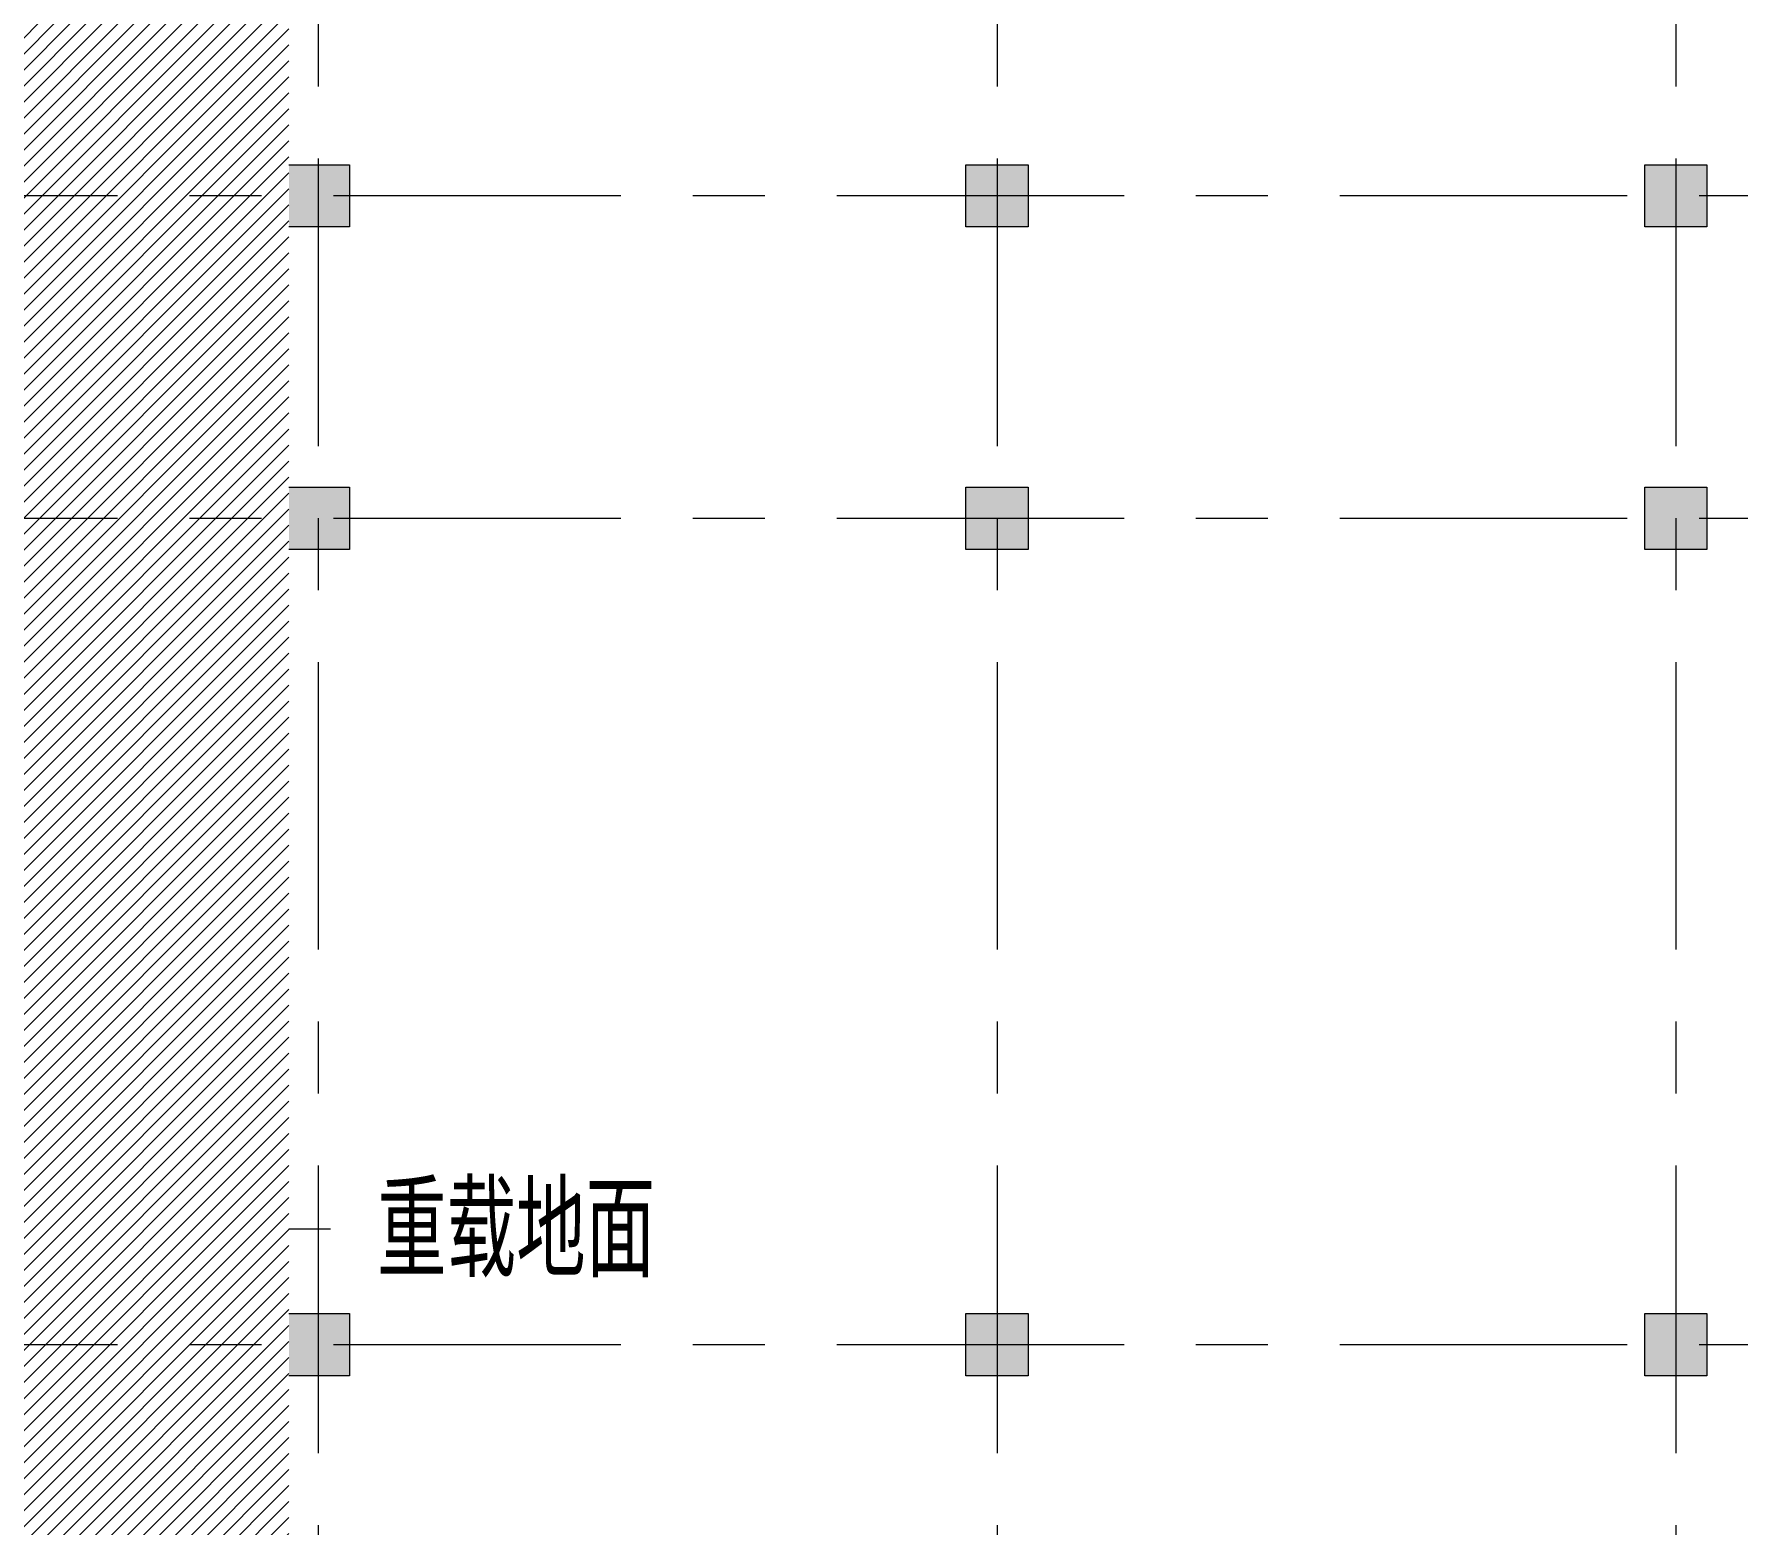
# Model space of a CAD drawing. Header units: metres. Extents: x 497148 to 498044, y 2998751 to 2999627.
# Drawn here: x 497577.42 to 497592.48, y 2999092.99 to 2999106.16 of the extents above; entities that cross this region are included whole.
import ezdxf

# ---------------------------------------------------------------- set-up
doc = ezdxf.new("R2010")
doc.units = ezdxf.units.M
doc.linetypes.add('CENTER', pattern=[2, 1.25, -0.25, 0.25, -0.25])
doc.linetypes.add('ZQWS-轴网线', pattern=[4448, 2540, -636, 636, -636])
doc.layers.add('A-DETL-IDEN', color=7, linetype='Continuous', lineweight=5)
doc.layers.add('结-COLU', color=7, linetype='Continuous', lineweight=5)
doc.layers.add('DOTE', color=1, linetype='CENTER')
doc.layers.add('HATCH', color=254, linetype='Continuous')
doc.styles.add('Hztxt-TSSDENG', font='TSSDENG', dxfattribs={"bigfont": 'Hztxt'})

# ---------------------------------------------------------------- blocks, each defined once
blk = doc.blocks.new('一层_dwg_一层-5204054-0_000平面图_118')
at = {"layer": '结-COLU', "color": 0, "flags": 128}
for points in [[(37956.4961097576, 56954.47775273896), (38491.49610975754, 56954.47775273896), (38491.49610975754, 56404.47775273896), (37956.4961097576, 56404.47775273896)], [(37956.4961097576, 54104.47775273895), (38491.49610975754, 54104.47775273895), (38491.49610975754, 53554.47775273895), (37956.4961097576, 53554.47775273895)], [(37956.4961097576, 46804.47775273895), (38491.49610975754, 46804.47775273895), (38491.49610975754, 46254.47775273895), (37956.4961097576, 46254.47775273895)]]:
    blk.add_lwpolyline(points, dxfattribs=at)
for points in [[(43941.49610975757, 56954.4777527389), (44491.49610975757, 56954.4777527389), (44491.49610975757, 56404.47775273891), (43941.49610975757, 56404.47775273891)], [(49941.49610975757, 56954.4777527389), (50491.49610975757, 56954.4777527389), (50491.49610975757, 56404.47775273891), (49941.49610975757, 56404.47775273891)], [(43941.49610975757, 54104.4777527389), (44491.49610975757, 54104.4777527389), (44491.49610975757, 53554.4777527389), (43941.49610975757, 53554.4777527389)], [(49941.49610975751, 54104.4777527389), (50491.49610975752, 54104.4777527389), (50491.49610975752, 53554.4777527389), (49941.49610975751, 53554.4777527389)], [(43941.49610975757, 46804.4777527389), (44491.49610975757, 46804.4777527389), (44491.49610975757, 46254.4777527389), (43941.49610975757, 46254.4777527389)], [(49941.49610975751, 46804.4777527389), (50491.49610975752, 46804.4777527389), (50491.49610975752, 46254.4777527389), (49941.49610975751, 46254.4777527389)]]:
    blk.add_lwpolyline(points, close=True, dxfattribs=at)
blk = doc.blocks.new('一层_dwg-4685749-0_000平面图_118')
at = {"lineweight": 5}
h = blk.add_hatch(color=0, dxfattribs=at)
h.paths.add_polyline_path([(178893.7664674755, 10714.37364341245), (179393.7664674756, 10714.37364341245), (179393.7664674756, 11214.37364341245), (178893.7664674755, 11214.37364341245)], flags=0)
h.paths.add_polyline_path([(151568.7664674752, 10714.37364341291), (152068.7664674752, 10714.37364341291), (152068.7664674752, 11414.37364341292), (151568.7664674752, 11414.37364341292)], flags=0)
h.paths.add_polyline_path([(229893.7664674754, 10714.37364341291), (230393.7664674754, 10714.37364341291), (230393.7664674754, 11414.37364341292), (229893.7664674754, 11414.37364341292)], flags=0)
h.paths.add_polyline_path([(188068.7664674753, 10714.37364341291), (188068.7664674753, 11414.37364341292), (187568.7664674753, 11414.37364341292), (187568.7664674753, 10714.37364341291)], flags=0)
h.paths.add_polyline_path([(229743.7664674754, 10714.37364341291), (229743.7664674754, 11414.37364341292), (229243.7664674754, 11414.37364341292), (229243.7664674754, 10714.37364341291)], flags=0)
h.paths.add_polyline_path([(211568.7664674754, 10714.37364341291), (212068.7664674754, 10714.37364341291), (212068.7664674754, 11414.37364341292), (211568.7664674754, 11414.37364341292)], flags=0)
h.paths.add_polyline_path([(42068.76646747504, 10714.37364341291), (42568.76646747505, 10714.37364341291), (42568.76646747505, 11414.37364341292), (42068.76646747504, 11414.37364341292)], flags=0)
h.paths.add_polyline_path([(217568.7664674754, 10714.37364341291), (218068.7664674754, 10714.37364341291), (218068.7664674754, 11414.37364341292), (217568.7664674754, 11414.37364341292)], flags=0)
h.paths.add_polyline_path([(55568.76646747506, 10714.37364341291), (56068.76646747508, 10714.37364341291), (56068.76646747508, 11414.37364341292), (55568.76646747506, 11414.37364341292)], flags=0)
h.paths.add_polyline_path([(115568.7664674751, 10714.37364341291), (116068.7664674751, 10714.37364341291), (116068.7664674751, 11414.37364341292), (115568.7664674751, 11414.37364341292)], flags=0)
h.paths.add_polyline_path([(50068.76646747505, 10714.37364341291), (50068.76646747505, 11414.37364341292), (49568.76646747506, 11414.37364341292), (49568.76646747506, 10714.37364341291)], flags=0)
h.paths.add_polyline_path([(181568.7664674753, 10714.37364341291), (182068.7664674753, 10714.37364341291), (182068.7664674753, 11414.37364341292), (181568.7664674753, 11414.37364341292)], flags=0)
h.paths.add_polyline_path([(109743.7664674751, 10714.37364341291), (109743.7664674751, 11414.37364341292), (109243.7664674751, 11414.37364341292), (109243.7664674751, 10714.37364341291)], flags=0)
h.paths.add_polyline_path([(91568.7664674751, 10714.37364341291), (92068.7664674751, 10714.37364341291), (92068.7664674751, 11414.37364341292), (91568.7664674751, 11414.37364341292)], flags=0)
h.paths.add_polyline_path([(236068.7664674754, 10714.37364341291), (236068.7664674754, 11414.37364341292), (235568.7664674754, 11414.37364341292), (235568.7664674754, 10714.37364341291)], flags=0)
h.paths.add_polyline_path([(74068.76646747508, 10714.37364341291), (74068.76646747508, 11414.37364341292), (73568.76646747508, 11414.37364341292), (73568.76646747508, 10714.37364341291)], flags=0)
h.paths.add_polyline_path([(88568.7664674751, 10714.37364341291), (89068.76646747511, 10714.37364341291), (89068.76646747511, 11214.37364341292), (88568.7664674751, 11214.37364341292)], flags=0)
h.paths.add_polyline_path([(61568.76646747507, 10714.37364341291), (62068.76646747508, 10714.37364341291), (62068.76646747508, 11414.37364341292), (61568.76646747507, 11414.37364341292)], flags=0)
h.paths.add_polyline_path([(133568.7664674752, 10714.37364341291), (134068.7664674752, 10714.37364341291), (134068.7664674752, 11414.37364341292), (133568.7664674752, 11414.37364341292)], flags=0)
h.paths.add_polyline_path([(67568.76646747506, 10714.37364341291), (68068.76646747506, 10714.37364341291), (68068.76646747506, 11414.37364341292), (67568.76646747506, 11414.37364341292)], flags=0)
h.paths.add_polyline_path([(169568.7664674752, 10714.37364341291), (170068.7664674752, 10714.37364341291), (170068.7664674752, 11414.37364341292), (169568.7664674752, 11414.37364341292)], flags=0)
h.paths.add_polyline_path([(193568.7664674754, 10714.37364341291), (194068.7664674754, 10714.37364341291), (194068.7664674754, 11414.37364341292), (193568.7664674754, 11414.37364341292)], flags=0)
h.paths.add_polyline_path([(200068.7664674753, 10714.37364341291), (200068.7664674753, 11414.37364341292), (199568.7664674754, 11414.37364341292), (199568.7664674754, 10714.37364341291)], flags=0)
h.paths.add_polyline_path([(164068.7664674752, 10714.37364341291), (164068.7664674752, 11414.37364341292), (163568.7664674752, 11414.37364341292), (163568.7664674752, 10714.37364341291)], flags=0)
h.paths.add_polyline_path([(176393.7664674753, 10714.37364341291), (176393.7664674753, 11414.37364341292), (175893.7664674753, 11414.37364341292), (175893.7664674753, 10714.37364341291)], flags=0)
h.paths.add_polyline_path([(205868.7664674753, 10714.37364341291), (206368.7664674752, 10714.37364341291), (206368.7664674752, 11414.37364341292), (205868.7664674753, 11414.37364341292)], flags=0)
h.paths.add_polyline_path([(223568.7664674754, 10714.37364341291), (224068.7664674754, 10714.37364341291), (224068.7664674754, 11414.37364341292), (223568.7664674754, 11414.37364341292)], flags=0)
h.paths.add_polyline_path([(249568.7664674754, 10714.37364341291), (249568.7664674754, 11414.37364341292), (249068.7664674754, 11414.37364341292), (249068.7664674754, 10714.37364341291)], flags=0)
h.paths.add_polyline_path([(175743.7664674752, 10714.37364341291), (175743.7664674752, 11414.37364341292), (175243.7664674752, 11414.37364341292), (175243.7664674752, 10714.37364341291)], flags=0)
h.paths.add_polyline_path([(255568.7664674755, 10714.37364341291), (255568.7664674755, 11414.37364341292), (255068.7664674754, 11414.37364341292), (255068.7664674754, 10714.37364341291)], flags=0)
h.paths.add_polyline_path([(128068.7664674751, 10714.37364341291), (128068.7664674751, 11414.37364341292), (127568.7664674752, 11414.37364341292), (127568.7664674752, 10714.37364341291)], flags=0)
h.paths.add_polyline_path([(79568.76646747508, 10714.37364341291), (80068.76646747507, 10714.37364341291), (80068.76646747507, 11414.37364341292), (79568.76646747508, 11414.37364341292)], flags=0)
h.paths.add_polyline_path([(243568.7664674754, 10714.37364341291), (243568.7664674754, 11414.37364341292), (243068.7664674754, 11414.37364341292), (243068.7664674754, 10714.37364341291)], flags=0)
h.paths.add_polyline_path([(85568.76646747511, 10714.37364341291), (86068.7664674751, 10714.37364341291), (86068.7664674751, 11414.37364341292), (85568.76646747511, 11414.37364341292)], flags=0)
h.paths.add_polyline_path([(98068.76646747511, 10714.37364341293), (98068.76646747511, 11414.37364341294), (97568.76646747511, 11414.37364341294), (97568.76646747511, 10714.37364341293), (97686.14037143515, 10714.37364341293)], flags=0)
h.paths.add_polyline_path([(103568.7664674751, 10714.37364341293), (104068.7664674751, 10714.37364341293), (104068.7664674751, 11414.37364341294), (103568.7664674751, 11414.37364341294)], flags=0)
h.paths.add_polyline_path([(121568.766467475, 10714.37364341294), (122068.766467475, 10714.37364341294), (122068.766467475, 11414.37364341294), (121568.766467475, 11414.37364341294)], flags=0)
h.paths.add_polyline_path([(110393.7664674751, 10714.37364341294), (110393.7664674751, 11414.37364341294), (109893.7664674751, 11414.37364341294), (109893.7664674751, 10714.37364341294)], flags=0)
h.paths.add_polyline_path([(146068.7664674752, 10714.37364341295), (146068.7664674752, 11414.37364341295), (145568.7664674752, 11414.37364341295), (145568.7664674752, 10714.37364341295)], flags=0)
h.paths.add_polyline_path([(158068.7664674752, 10714.37364341295), (158068.7664674752, 11414.37364341295), (157568.7664674752, 11414.37364341295), (157568.7664674752, 10714.37364341295)], flags=0)
h.paths.add_polyline_path([(140068.7664674752, 10714.37364341295), (140068.7664674752, 11414.37364341295), (139568.7664674752, 11414.37364341295), (139568.7664674752, 10714.37364341295)], flags=0)
h.paths.add_polyline_path([(243568.7664674752, 13164.37364341227), (243568.7664674752, 13664.37364341227), (243068.7664674752, 13664.37364341227), (243068.7664674752, 13164.37364341227)], flags=0)
h.paths.add_polyline_path([(249068.7664674752, 13164.37364341227), (249568.7664674752, 13164.37364341227), (249568.7664674752, 13664.37364341227), (249068.7664674752, 13664.37364341227)], flags=0)
h.paths.add_polyline_path([(140068.766467475, 15214.37364341295), (140068.766467475, 15714.37364341295), (139568.7664674751, 15714.37364341295), (139568.7664674751, 15214.37364341295)], flags=0)
h.paths.add_polyline_path([(157568.7664674753, 15214.37364341295), (158068.7664674753, 15214.37364341295), (158068.7664674753, 15714.37364341295), (157568.7664674753, 15714.37364341295)], flags=0)
h.paths.add_polyline_path([(151568.7664674751, 15214.37364341295), (152068.7664674751, 15214.37364341295), (152068.7664674751, 15714.37364341295), (151568.7664674751, 15714.37364341295)], flags=0)
h.paths.add_polyline_path([(128068.766467475, 15214.37364341295), (128068.766467475, 15714.37364341295), (127568.766467475, 15714.37364341295), (127568.766467475, 15214.37364341295)], flags=0)
h.paths.add_polyline_path([(146068.7664674751, 15214.37364341295), (146068.7664674751, 15714.37364341295), (145568.766467475, 15714.37364341295), (145568.766467475, 15214.37364341295)], flags=0)
h.paths.add_polyline_path([(133568.766467475, 15214.37364341295), (134068.766467475, 15214.37364341295), (134068.766467475, 15714.37364341295), (133568.766467475, 15714.37364341295)], flags=0)
h.paths.add_polyline_path([(88568.7664674751, 18064.37364341292), (89068.76646747511, 18064.37364341292), (89068.76646747511, 18564.37364341292), (88568.7664674751, 18564.37364341292)], flags=0)
h.paths.add_polyline_path([(79718.76646747516, 18064.37364341292), (80068.76646747507, 18064.37364341292), (80068.76646747507, 18564.37364341292), (79568.76646747508, 18564.37364341292), (79568.76646747508, 18064.37364341292)], flags=0)
h.paths.add_polyline_path([(85568.76646747511, 18064.37364341292), (86068.7664674751, 18064.37364341292), (86068.7664674751, 18564.37364341292), (85568.76646747511, 18564.37364341292)], flags=0)
h.paths.add_polyline_path([(74068.76646747508, 18064.37364341293), (74068.76646747508, 18564.37364341293), (73568.76646747508, 18564.37364341293), (73568.76646747508, 18064.37364341293)], flags=0)
h.paths.add_polyline_path([(178893.7664674756, 18064.37364341294), (179393.7664674756, 18064.37364341294), (179393.7664674756, 18564.37364341294), (178893.7664674756, 18564.37364341294)], flags=0)
h.paths.add_polyline_path([(164068.7664674751, 18064.37364341295), (164068.7664674751, 18564.37364341295), (163568.7664674751, 18564.37364341295), (163568.7664674751, 18064.37364341295)], flags=0)
h.paths.add_polyline_path([(175243.7664674751, 18064.37364341295), (175743.7664674751, 18064.37364341295), (175743.7664674751, 18564.37364341295), (175243.7664674751, 18564.37364341295)], flags=0)
h.paths.add_polyline_path([(175893.7664674753, 18064.37364341295), (176393.7664674753, 18064.37364341295), (176393.7664674753, 18564.37364341295), (175893.7664674753, 18564.37364341295)], flags=0)
h.paths.add_polyline_path([(169568.7664674751, 18064.37364341299), (170068.7664674751, 18064.37364341299), (170068.7664674751, 18564.37364341299), (169568.7664674751, 18564.37364341299)], flags=0)
h.paths.add_polyline_path([(169568.7664674752, 20714.37364341298), (170068.7664674752, 20714.37364341298), (170068.7664674752, 21714.37364341298), (169568.7664674752, 21714.37364341298), (169568.7664674752, 21013.89584500883)], flags=0)
h.paths.add_polyline_path([(55568.76646747506, 20714.37364341298), (56068.76646747508, 20714.37364341298), (56068.76646747508, 21714.37364341298), (55568.76646747506, 21714.37364341298), (55568.76646747506, 21013.89584500883)], flags=0)
h.paths.add_polyline_path([(175743.7664674753, 20714.37364341298), (175743.7664674753, 21714.37364341298), (175243.7664674753, 21714.37364341298), (175243.7664674753, 20714.37364341298)], flags=0)
h.paths.add_polyline_path([(49568.76646747506, 20714.37364341298), (50068.76646747505, 20714.37364341298), (50068.76646747505, 21714.37364341298), (49568.76646747506, 21714.37364341298), (49568.76646747506, 21013.89584500883)], flags=0)
h.paths.add_polyline_path([(164068.7664674752, 20714.37364341298), (164068.7664674752, 21714.37364341298), (163568.7664674752, 21714.37364341298), (163568.7664674752, 20714.37364341298)], flags=0)
h.paths.add_polyline_path([(133568.7664674752, 20714.37364341298), (134068.7664674752, 20714.37364341298), (134068.7664674752, 21714.37364341298), (133568.7664674752, 21714.37364341298), (133568.7664674752, 21013.89584500883)], flags=0)
h.paths.add_polyline_path([(158068.7664674752, 20714.37364341298), (158068.7664674752, 21714.37364341298), (157568.7664674752, 21714.37364341298), (157568.7664674752, 20714.37364341298)], flags=0)
h.paths.add_polyline_path([(92068.7664674751, 20714.37364341298), (92068.7664674751, 21714.37364341298), (91568.7664674751, 21714.37364341298), (91568.7664674751, 20714.37364341298)], flags=0)
h.paths.add_polyline_path([(61568.76646747507, 20714.37364341298), (62068.76646747508, 20714.37364341298), (62068.76646747508, 21714.37364341298), (61568.76646747507, 21714.37364341298), (61568.76646747507, 21013.89584500883)], flags=0)
h.paths.add_polyline_path([(73568.76646747508, 20714.37364341298), (74068.76646747508, 20714.37364341298), (74068.76646747508, 21714.37364341298), (73568.76646747508, 21714.37364341298), (73568.76646747508, 21013.89584500883)], flags=0)
h.paths.add_polyline_path([(67568.76646747507, 20714.37364341298), (68068.76646747507, 20714.37364341298), (68068.76646747507, 21714.37364341298), (67568.76646747507, 21714.37364341298), (67568.76646747507, 21013.89584500883)], flags=0)
h.paths.add_polyline_path([(85568.76646747511, 20714.37364341298), (86068.7664674751, 20714.37364341298), (86068.7664674751, 21714.37364341298), (85568.76646747511, 21714.37364341298), (85568.76646747511, 21013.89584500883)], flags=0)
h.paths.add_polyline_path([(109743.7664674751, 20714.37364341298), (109743.7664674751, 21714.37364341298), (109243.7664674751, 21714.37364341298), (109243.7664674751, 20714.37364341298)], flags=0)
h.paths.add_polyline_path([(42068.76646747504, 20714.37364341298), (42568.76646747505, 20714.37364341298), (42568.76646747505, 21714.37364341298), (42068.76646747504, 21714.37364341298), (42068.76646747504, 21013.89584500883)], flags=0)
h.paths.add_polyline_path([(151568.7664674752, 20714.37364341298), (152068.7664674752, 20714.37364341298), (152068.7664674752, 21714.37364341298), (151568.7664674752, 21714.37364341298), (151568.7664674752, 21013.89584500883)], flags=0)
h.paths.add_polyline_path([(206368.7664674752, 20714.373643413), (206368.7664674752, 21714.37364341299), (205868.7664674753, 21714.37364341299), (205868.7664674753, 20714.373643413)], flags=0)
h.paths.add_polyline_path([(249068.7664674754, 20714.373643413), (249568.7664674754, 20714.373643413), (249568.7664674754, 21714.37364341299), (249068.7664674754, 21714.37364341299), (249068.7664674754, 21013.89584500883)], flags=0)
h.paths.add_polyline_path([(255568.7664674755, 20714.373643413), (255568.7664674755, 21714.37364341299), (255068.7664674754, 21714.37364341299), (255068.7664674754, 20714.373643413)], flags=0)
h.paths.add_polyline_path([(212068.7664674754, 20714.373643413), (212068.7664674754, 21714.37364341299), (211568.7664674754, 21714.37364341299), (211568.7664674754, 20714.373643413)], flags=0)
h.paths.add_polyline_path([(217568.7664674754, 20714.373643413), (218068.7664674754, 20714.373643413), (218068.7664674754, 21714.37364341299), (217568.7664674754, 21714.37364341299), (217568.7664674754, 21013.89584500883)], flags=0)
h.paths.add_polyline_path([(224068.7664674754, 20714.373643413), (224068.7664674754, 21714.37364341299), (223568.7664674754, 21714.37364341299), (223568.7664674754, 20714.373643413)], flags=0)
h.paths.add_polyline_path([(199568.7664674754, 20714.373643413), (200068.7664674753, 20714.373643413), (200068.7664674753, 21714.37364341299), (199568.7664674754, 21714.37364341299), (199568.7664674754, 21013.89584500883)], flags=0)
h.paths.add_polyline_path([(193568.7664674754, 20714.373643413), (194068.7664674754, 20714.373643413), (194068.7664674754, 21714.37364341299), (193568.7664674754, 21714.37364341299), (193568.7664674754, 21013.89584500883)], flags=0)
h.paths.add_polyline_path([(80068.76646747507, 20714.373643413), (80068.76646747507, 21714.37364341299), (79568.76646747508, 21714.37364341299), (79568.76646747508, 20714.373643413)], flags=0)
h.paths.add_polyline_path([(97686.14037143515, 20714.373643413), (98068.76646747511, 20714.373643413), (98068.76646747511, 21714.37364341299), (97568.76646747511, 21714.37364341299), (97568.76646747511, 20714.373643413)], flags=0)
h.paths.add_polyline_path([(116068.7664674751, 20714.373643413), (116068.7664674751, 21714.37364341299), (115568.7664674751, 21714.37364341299), (115568.7664674751, 20714.373643413)], flags=0)
h.paths.add_polyline_path([(104068.7664674751, 20714.373643413), (104068.7664674751, 21714.37364341299), (103568.7664674751, 21714.37364341299), (103568.7664674751, 20714.373643413)], flags=0)
h.paths.add_polyline_path([(181568.7664674753, 20714.373643413), (182068.7664674753, 20714.373643413), (182068.7664674753, 21714.37364341299), (181568.7664674753, 21714.37364341299), (181568.7664674753, 21013.89584500883)], flags=0)
h.paths.add_polyline_path([(188068.7664674753, 20714.373643413), (188068.7664674753, 21714.37364341299), (187568.7664674753, 21714.37364341299), (187568.7664674753, 20714.373643413)], flags=0)
h.paths.add_polyline_path([(235568.7664674754, 20714.373643413), (236068.7664674754, 20714.373643413), (236068.7664674754, 21714.37364341299), (235568.7664674754, 21714.37364341299), (235568.7664674754, 21013.89584500883)], flags=0)
h.paths.add_polyline_path([(229243.7664674754, 20714.373643413), (229743.7664674754, 20714.373643413), (229743.7664674754, 21714.37364341299), (229243.7664674754, 21714.37364341299), (229243.7664674754, 21013.89584500883)], flags=0)
h.paths.add_polyline_path([(139568.7664674752, 20714.373643413), (140068.7664674752, 20714.373643413), (140068.7664674752, 21714.37364341299), (139568.7664674752, 21714.37364341299), (139568.7664674752, 21013.89584500883)], flags=0)
h.paths.add_polyline_path([(230393.7664674754, 20714.373643413), (230393.7664674754, 21714.37364341299), (229893.7664674754, 21714.37364341299), (229893.7664674754, 20714.373643413)], flags=0)
h.paths.add_polyline_path([(110393.7664674751, 20714.373643413), (110393.7664674751, 21714.37364341299), (109893.7664674751, 21714.37364341299), (109893.7664674751, 20714.373643413)], flags=0)
h.paths.add_polyline_path([(243068.7664674754, 20714.373643413), (243568.7664674754, 20714.373643413), (243568.7664674754, 21714.37364341299), (243068.7664674754, 21714.37364341299), (243068.7664674754, 21013.89584500883)], flags=0)
h.paths.add_polyline_path([(122068.766467475, 20714.373643413), (122068.766467475, 21714.37364341299), (121568.766467475, 21714.37364341299), (121568.766467475, 20714.373643413)], flags=0)
h.paths.add_polyline_path([(128068.766467475, 20714.373643413), (128068.766467475, 21714.37364341299), (127568.766467475, 21714.37364341299), (127568.766467475, 20714.373643413)], flags=0)
h.paths.add_polyline_path([(176393.7664674753, 20714.373643413), (176393.7664674753, 21714.37364341301), (175893.7664674753, 21714.37364341301), (175893.7664674753, 20714.373643413)], flags=0)
h.paths.add_polyline_path([(145568.7664674752, 20714.373643413), (146068.7664674752, 20714.373643413), (146068.7664674752, 21714.37364341301), (145568.7664674752, 21714.37364341301), (145568.7664674752, 21013.89584500883)], flags=0)
h.paths.add_polyline_path([(206368.7664674752, 23189.37364341294), (206368.7664674752, 24839.37364341293), (205868.7664674751, 24839.37364341293), (205868.7664674751, 23189.37364341294)], flags=0)
h.paths.add_polyline_path([(199568.7664674752, 23189.37364341294), (200068.7664674753, 23189.37364341294), (200068.7664674753, 24839.37364341293), (199568.7664674752, 24839.37364341293)], flags=0)
h.paths.add_polyline_path([(194068.7664674753, 23189.37364341294), (194068.7664674753, 24839.37364341293), (193568.7664674753, 24839.37364341293), (193568.7664674753, 23189.37364341294)], flags=0)
h.paths.add_polyline_path([(229043.7664674753, 23564.37364341293), (229743.7664674753, 23564.37364341293), (229743.7664674753, 24264.37364341292), (229043.7664674753, 24264.37364341292)], flags=0)
h.paths.add_polyline_path([(224168.7664674752, 23564.37364341293), (224168.7664674752, 24264.37364341292), (223468.7664674752, 24264.37364341292), (223468.7664674752, 23564.37364341293)], flags=0)
h.paths.add_polyline_path([(217468.7664674751, 23564.37364341293), (218168.766467475, 23564.37364341293), (218168.766467475, 24264.37364341292), (217468.7664674751, 24264.37364341292)], flags=0)
h.paths.add_polyline_path([(212168.7664674752, 23564.37364341293), (212168.7664674752, 24264.37364341292), (211468.7664674753, 24264.37364341292), (211468.7664674753, 23564.37364341293)], flags=0)
h.paths.add_polyline_path([(230593.7664674753, 23564.37364341583), (230593.7664674753, 24264.37364341583), (229893.7664674753, 24264.37364341583), (229893.7664674753, 23564.37364341583)], flags=0)
h.paths.add_polyline_path([(187543.7664674752, 24289.37364341293), (188093.7664674752, 24289.37364341293), (188093.7664674752, 24839.37364341293), (187543.7664674752, 24839.37364341293)], flags=0)
h.paths.add_polyline_path([(182093.7664674752, 24289.37364341293), (182093.7664674752, 24839.37364341293), (181543.7664674752, 24839.37364341293), (181543.7664674752, 24289.37364341293)], flags=0)
h.paths.add_polyline_path([(104093.7664674751, 24289.37364341294), (104093.7664674751, 24839.37364341293), (103543.7664674751, 24839.37364341293), (103543.7664674751, 24289.37364341294)], flags=0)
h.paths.add_polyline_path([(109893.7664674751, 24289.37364341294), (110443.7664674751, 24289.37364341294), (110443.7664674751, 24839.37364341293), (109893.7664674751, 24839.37364341293)], flags=0)
h.paths.add_polyline_path([(121543.7664674752, 24289.37364341294), (122093.7664674751, 24289.37364341294), (122093.7664674751, 24839.37364341293), (121543.7664674752, 24839.37364341293)], flags=0)
h.paths.add_polyline_path([(97686.14037143515, 24289.37364341294), (98093.76646747511, 24289.37364341294), (98093.76646747511, 24839.37364341293), (97543.76646747513, 24839.37364341293), (97543.76646747513, 24289.37364341294)], flags=0)
h.paths.add_polyline_path([(163543.7664674752, 24289.37364341294), (164093.7664674752, 24289.37364341294), (164093.7664674752, 24839.37364341293), (163543.7664674752, 24839.37364341293)], flags=0)
h.paths.add_polyline_path([(175193.7664674753, 24289.37364341294), (175743.7664674753, 24289.37364341294), (175743.7664674753, 24839.37364341293), (175193.7664674753, 24839.37364341293)], flags=0)
h.paths.add_polyline_path([(133543.7664674751, 24289.37364341294), (134093.7664674752, 24289.37364341294), (134093.7664674752, 24839.37364341293), (133543.7664674751, 24839.37364341293)], flags=0)
h.paths.add_polyline_path([(175893.7664674753, 24289.37364341294), (176443.7664674753, 24289.37364341294), (176443.7664674753, 24839.37364341293), (175893.7664674753, 24839.37364341293)], flags=0)
h.paths.add_polyline_path([(146093.7664674752, 24289.37364341294), (146093.7664674752, 24839.37364341293), (145543.7664674752, 24839.37364341293), (145543.7664674752, 24289.37364341294)], flags=0)
h.paths.add_polyline_path([(80093.7664674751, 24289.37364341294), (80093.7664674751, 24839.37364341293), (79543.76646747511, 24839.37364341293), (79543.76646747511, 24289.37364341294)], flags=0)
h.paths.add_polyline_path([(85543.7664674751, 24289.37364341294), (86093.76646747511, 24289.37364341294), (86093.76646747511, 24839.37364341293), (85543.7664674751, 24839.37364341293)], flags=0)
h.paths.add_polyline_path([(128093.7664674752, 24289.37364341294), (128093.7664674752, 24839.37364341293), (127543.7664674751, 24839.37364341293), (127543.7664674751, 24289.37364341294)], flags=0)
h.paths.add_polyline_path([(151543.7664674752, 24289.37364341294), (152093.7664674752, 24289.37364341294), (152093.7664674752, 24839.37364341293), (151543.7664674752, 24839.37364341293)], flags=0)
h.paths.add_polyline_path([(109193.7664674751, 24289.37364341294), (109743.7664674751, 24289.37364341294), (109743.7664674751, 24839.37364341293), (109193.7664674751, 24839.37364341293)], flags=0)
h.paths.add_polyline_path([(169543.7664674752, 24289.37364341295), (170093.7664674752, 24289.37364341295), (170093.7664674752, 24839.37364341295), (169543.7664674752, 24839.37364341295)], flags=0)
h.paths.add_polyline_path([(140093.7664674752, 24289.37364341295), (140093.7664674752, 24839.37364341295), (139543.7664674752, 24839.37364341295), (139543.7664674752, 24289.37364341295)], flags=0)
h.paths.add_polyline_path([(157543.7664674752, 24289.37364341295), (158093.7664674752, 24289.37364341295), (158093.7664674752, 24839.37364341295), (157543.7664674752, 24839.37364341295)], flags=0)
h.paths.add_polyline_path([(91543.76646747511, 24289.37364341295), (92093.7664674751, 24289.37364341295), (92093.7664674751, 24839.37364341295), (91543.76646747511, 24839.37364341295)], flags=0)
h.paths.add_polyline_path([(115543.7664674751, 24289.37364341295), (116093.7664674751, 24289.37364341295), (116093.7664674751, 24839.37364341295), (115543.7664674751, 24839.37364341295)], flags=0)
h.paths.add_polyline_path([(235543.7664674755, 27439.3736434129), (236093.7664674755, 27439.3736434129), (236093.7664674755, 27989.3736434129), (235543.7664674755, 27989.3736434129)], flags=0)
h.paths.add_polyline_path([(243043.7664674755, 27439.3736434129), (243593.7664674754, 27439.3736434129), (243593.7664674754, 27989.3736434129), (243043.7664674755, 27989.3736434129)], flags=0)
h.paths.add_polyline_path([(249593.7664674755, 27439.3736434129), (249593.7664674755, 27989.3736434129), (249043.7664674755, 27989.3736434129), (249043.7664674755, 27439.3736434129)], flags=0)
h.paths.add_polyline_path([(62093.76646747501, 27439.37364341294), (62093.76646747501, 27989.37364341294), (61543.76646747503, 27989.37364341294), (61543.76646747503, 27439.37364341294)], flags=0)
h.paths.add_polyline_path([(64568.76646747502, 27439.37364341294), (65118.76646747503, 27439.37364341294), (65118.76646747503, 27989.37364341294), (64568.76646747502, 27989.37364341294)], flags=0)
h.paths.add_polyline_path([(56093.76646747508, 27439.37364341294), (56093.76646747508, 27989.37364341294), (55543.76646747507, 27989.37364341294), (55543.76646747507, 27439.37364341294)], flags=0)
h.paths.add_polyline_path([(50093.76646747506, 27439.37364341294), (50093.76646747506, 27989.37364341294), (49558.76646747514, 27989.37364341294), (49558.76646747514, 27439.37364341294)], flags=0)
h.paths.add_polyline_path([(255568.7664674753, 27464.37364341294), (255568.7664674753, 27964.37364341293), (254768.7664674754, 27964.37364341293), (254768.7664674754, 27464.37364341294)], flags=0)
h.paths.add_polyline_path([(42578.76646747513, 27464.37364341294), (42578.76646747513, 27964.37364341295), (42068.76646747504, 27964.37364341295), (42068.76646747504, 27464.37364341294)], flags=0)
h.paths.add_polyline_path([(243593.7664674754, 34739.37364341291), (243593.7664674754, 35289.3736434129), (243043.7664674755, 35289.3736434129), (243043.7664674755, 34739.37364341291)], flags=0)
h.paths.add_polyline_path([(249043.7664674755, 34739.37364341291), (249593.7664674755, 34739.37364341291), (249593.7664674755, 35289.3736434129), (249043.7664674755, 35289.3736434129)], flags=0)
h.paths.add_polyline_path([(236093.7664674755, 34739.37364341291), (236093.7664674755, 35289.3736434129), (235543.7664674755, 35289.3736434129), (235543.7664674755, 34739.37364341291)], flags=0)
h.paths.add_polyline_path([(64568.76646747502, 34739.37364341295), (65118.76646747503, 34739.37364341295), (65118.76646747503, 35289.37364341295), (64568.76646747502, 35289.37364341295)], flags=0)
h.paths.add_polyline_path([(55543.76646747507, 34739.37364341295), (56093.76646747508, 34739.37364341295), (56093.76646747508, 35289.37364341295), (55543.76646747507, 35289.37364341295)], flags=0)
h.paths.add_polyline_path([(49558.76646747514, 34739.37364341295), (50093.76646747506, 34739.37364341295), (50093.76646747506, 35289.37364341295), (49558.76646747514, 35289.37364341295), (49558.76646747514, 35274.37364341288)], flags=0)
h.paths.add_polyline_path([(61543.76646747503, 34739.37364341295), (62093.76646747501, 34739.37364341295), (62093.76646747501, 35289.37364341295), (61543.76646747503, 35289.37364341295)], flags=0)
h.paths.add_polyline_path([(42578.76646747513, 34764.37364341294), (42578.76646747513, 35264.37364341294), (42068.76646747504, 35264.37364341294), (42068.76646747504, 34764.37364341294)], flags=0)
h.paths.add_polyline_path([(255568.7664674753, 34764.37364341294), (255568.7664674753, 35264.37364341295), (254768.7664674754, 35264.37364341295), (254768.7664674754, 34764.37364341294)], flags=0)
h.paths.add_polyline_path([(229768.7664674755, 37589.37364341292), (229768.7664674755, 38139.37364341292), (229218.7664674755, 38139.37364341292), (229218.7664674755, 37589.37364341292)], flags=0)
h.paths.add_polyline_path([(187543.7664674754, 37589.37364341292), (188093.7664674754, 37589.37364341292), (188093.7664674754, 38139.37364341292), (187543.7664674754, 38139.37364341292)], flags=0)
h.paths.add_polyline_path([(236093.7664674755, 37589.37364341292), (236093.7664674755, 38139.37364341292), (235543.7664674755, 38139.37364341292), (235543.7664674755, 37589.37364341292)], flags=0)
h.paths.add_polyline_path([(212093.7664674754, 37589.37364341292), (212093.7664674754, 38139.37364341292), (211543.7664674754, 38139.37364341292), (211543.7664674754, 37589.37364341292)], flags=0)
h.paths.add_polyline_path([(182093.7664674754, 37589.37364341292), (182093.7664674754, 38139.37364341292), (181543.7664674754, 38139.37364341292), (181543.7664674754, 37589.37364341292)], flags=0)
h.paths.add_polyline_path([(243593.7664674754, 37589.37364341292), (243593.7664674754, 38139.37364341292), (243043.7664674755, 38139.37364341292), (243043.7664674755, 37589.37364341292)], flags=0)
h.paths.add_polyline_path([(230418.7664674755, 37589.37364341292), (230418.7664674755, 38139.37364341292), (229868.7664674755, 38139.37364341292), (229868.7664674755, 37589.37364341292)], flags=0)
h.paths.add_polyline_path([(199543.7664674754, 37589.37364341292), (200093.7664674754, 37589.37364341292), (200093.7664674754, 38139.37364341292), (199543.7664674754, 38139.37364341292)], flags=0)
h.paths.add_polyline_path([(249043.7664674755, 37589.37364341292), (249593.7664674755, 37589.37364341292), (249593.7664674755, 38139.37364341292), (249043.7664674755, 38139.37364341292)], flags=0)
h.paths.add_polyline_path([(205843.7664674754, 37589.37364341292), (206393.7664674753, 37589.37364341292), (206393.7664674753, 38139.37364341292), (205843.7664674754, 38139.37364341292)], flags=0)
h.paths.add_polyline_path([(223543.7664674755, 37589.37364341292), (224093.7664674754, 37589.37364341292), (224093.7664674754, 38139.37364341292), (223543.7664674755, 38139.37364341292)], flags=0)
h.paths.add_polyline_path([(218093.7664674754, 37589.37364341292), (218093.7664674754, 38139.37364341292), (217543.7664674754, 38139.37364341292), (217543.7664674754, 37589.37364341292)], flags=0)
h.paths.add_polyline_path([(194093.7664674754, 37589.37364341292), (194093.7664674754, 38139.37364341292), (193543.7664674754, 38139.37364341292), (193543.7664674754, 37589.37364341292)], flags=0)
h.paths.add_polyline_path([(163543.7664674753, 37589.37364341293), (164093.7664674752, 37589.37364341293), (164093.7664674752, 38139.37364341292), (163543.7664674753, 38139.37364341292)], flags=0)
h.paths.add_polyline_path([(157543.7664674753, 37589.37364341293), (158093.7664674753, 37589.37364341293), (158093.7664674753, 38139.37364341292), (157543.7664674753, 38139.37364341292)], flags=0)
h.paths.add_polyline_path([(176443.7664674755, 37589.37364341293), (176443.7664674755, 38139.37364341292), (175893.7664674755, 38139.37364341292), (175893.7664674755, 37589.37364341293)], flags=0)
h.paths.add_polyline_path([(146093.7664674752, 37589.37364341293), (146093.7664674752, 38139.37364341292), (145543.7664674752, 38139.37364341292), (145543.7664674752, 37589.37364341293)], flags=0)
h.paths.add_polyline_path([(169543.7664674752, 37589.37364341293), (170093.7664674752, 37589.37364341293), (170093.7664674752, 38139.37364341292), (169543.7664674752, 38139.37364341292)], flags=0)
h.paths.add_polyline_path([(139543.7664674752, 37589.37364341295), (140093.7664674752, 37589.37364341295), (140093.7664674752, 38139.37364341294), (139543.7664674752, 38139.37364341294)], flags=0)
h.paths.add_polyline_path([(91543.76646747511, 37589.37364341295), (92093.7664674751, 37589.37364341295), (92093.7664674751, 38139.37364341294), (91543.76646747511, 38139.37364341294)], flags=0)
h.paths.add_polyline_path([(97543.76646747517, 37589.37364341295), (98093.76646747516, 37589.37364341295), (98093.76646747516, 38139.37364341294), (97543.76646747517, 38139.37364341294)], flags=0)
h.paths.add_polyline_path([(80093.76646747516, 37589.37364341295), (80093.76646747516, 38139.37364341294), (79543.76646747514, 38139.37364341294), (79543.76646747514, 37589.37364341295)], flags=0)
h.paths.add_polyline_path([(115543.7664674752, 37589.37364341295), (116093.7664674752, 37589.37364341295), (116093.7664674752, 38139.37364341294), (115543.7664674752, 38139.37364341294)], flags=0)
h.paths.add_polyline_path([(134093.7664674752, 37589.37364341295), (134093.7664674752, 38139.37364341294), (133543.7664674752, 38139.37364341294), (133543.7664674752, 37589.37364341295)], flags=0)
h.paths.add_polyline_path([(85543.7664674751, 37589.37364341295), (86093.76646747511, 37589.37364341295), (86093.76646747511, 38139.37364341294), (85543.7664674751, 38139.37364341294)], flags=0)
h.paths.add_polyline_path([(104093.7664674752, 37589.37364341295), (104093.7664674752, 38139.37364341296), (103543.7664674752, 38139.37364341296), (103543.7664674752, 37589.37364341295)], flags=0)
h.paths.add_polyline_path([(109743.7664674751, 37589.37364341295), (109743.7664674751, 38139.37364341296), (109193.7664674751, 38139.37364341296), (109193.7664674751, 37589.37364341295)], flags=0)
h.paths.add_polyline_path([(56093.76646747508, 37589.37364341295), (56093.76646747508, 38139.37364341296), (55543.76646747507, 38139.37364341296), (55543.76646747507, 37589.37364341295)], flags=0)
h.paths.add_polyline_path([(73543.76646747514, 37589.37364341295), (74093.76646747514, 37589.37364341295), (74093.76646747514, 38139.37364341296), (73543.76646747514, 38139.37364341296)], flags=0)
h.paths.add_polyline_path([(50093.76646747506, 37589.37364341295), (50093.76646747506, 38139.37364341296), (49558.76646747514, 38139.37364341296), (49558.76646747514, 37589.37364341295)], flags=0)
h.paths.add_polyline_path([(127543.7664674752, 37589.37364341295), (128093.7664674752, 37589.37364341295), (128093.7664674752, 38139.37364341296), (127543.7664674752, 38139.37364341296)], flags=0)
h.paths.add_polyline_path([(122093.7664674751, 37589.37364341295), (122093.7664674751, 38139.37364341296), (121543.7664674751, 38139.37364341296), (121543.7664674751, 37589.37364341295)], flags=0)
h.paths.add_polyline_path([(110443.7664674752, 37589.37364341295), (110443.7664674752, 38139.37364341296), (109893.7664674752, 38139.37364341296), (109893.7664674752, 37589.37364341295)], flags=0)
h.paths.add_polyline_path([(175743.7664674753, 37589.37364341295), (175743.7664674753, 38139.37364341296), (175193.7664674753, 38139.37364341296), (175193.7664674753, 37589.37364341295)], flags=0)
h.paths.add_polyline_path([(152093.7664674752, 37589.37364341295), (152093.7664674752, 38139.37364341296), (151543.7664674752, 38139.37364341296), (151543.7664674752, 37589.37364341295)], flags=0)
h.paths.add_polyline_path([(68093.76646747513, 37589.37364341295), (68093.76646747513, 38139.37364341296), (67543.76646747513, 38139.37364341296), (67543.76646747513, 37589.37364341295)], flags=0)
h.paths.add_polyline_path([(62093.76646747507, 37589.37364341295), (62093.76646747507, 38139.37364341296), (61543.76646747508, 38139.37364341296), (61543.76646747508, 37589.37364341295)], flags=0)
h.paths.add_polyline_path([(42578.76646747513, 37614.37364341295), (42578.76646747513, 38114.37364341295), (42068.76646747504, 38114.37364341295), (42068.76646747504, 37614.37364341295)], flags=0)
h.paths.add_polyline_path([(255568.7664674753, 37614.37364341295), (255568.7664674753, 38114.37364341295), (254768.7664674754, 38114.37364341295), (254768.7664674754, 37614.37364341295)], flags=0)
h.paths.add_polyline_path([(243068.7664674752, 43764.35960061727), (243568.7664674752, 43764.35960061727), (243568.7664674752, 44264.35960061727), (243068.7664674752, 44264.35960061727), (243068.7664674752, 43864.3596006173)], flags=0)
h.paths.add_polyline_path([(249068.7664674752, 43764.35960061727), (249568.7664674752, 43764.35960061727), (249568.7664674752, 44264.35960061727), (249068.7664674752, 44264.35960061727)], flags=0)
h.paths.add_polyline_path([(255568.7664674755, 45714.37364341292), (255568.7664674755, 46714.37364341293), (255068.7664674754, 46714.37364341293), (255068.7664674754, 45714.37364341292)], flags=0)
h.paths.add_polyline_path([(249068.7664674754, 45714.37364341292), (249568.7664674754, 45714.37364341292), (249568.7664674754, 46714.37364341293), (249068.7664674754, 46714.37364341293)], flags=0)
h.paths.add_polyline_path([(243568.7664674754, 45714.37364341292), (243568.7664674754, 46714.37364341293), (243068.7664674754, 46714.37364341293), (243068.7664674754, 45714.37364341292)], flags=0)
h.paths.add_polyline_path([(187568.7664674753, 45714.37364341292), (188068.7664674753, 45714.37364341292), (188068.7664674753, 46714.37364341293), (187568.7664674753, 46714.37364341293)], flags=0)
h.paths.add_polyline_path([(182068.7664674753, 45714.37364341292), (182068.7664674753, 46714.37364341293), (181568.7664674753, 46714.37364341293), (181568.7664674753, 45714.37364341292)], flags=0)
h.paths.add_polyline_path([(229893.7664674754, 45714.37364341292), (230393.7664674754, 45714.37364341292), (230393.7664674754, 46714.37364341293), (229893.7664674754, 46714.37364341293)], flags=0)
h.paths.add_polyline_path([(229243.7664674754, 45714.37364341292), (229743.7664674754, 45714.37364341292), (229743.7664674754, 46714.37364341293), (229243.7664674754, 46714.37364341293)], flags=0)
h.paths.add_polyline_path([(236068.7664674754, 45714.37364341292), (236068.7664674754, 46714.37364341293), (235568.7664674754, 46714.37364341293), (235568.7664674754, 45714.37364341292)], flags=0)
h.paths.add_polyline_path([(212068.7664674754, 45714.37364341292), (212068.7664674754, 46714.37364341293), (211568.7664674754, 46714.37364341293), (211568.7664674754, 45714.37364341292)], flags=0)
h.paths.add_polyline_path([(193568.7664674754, 45714.37364341292), (194068.7664674754, 45714.37364341292), (194068.7664674754, 46714.37364341293), (193568.7664674754, 46714.37364341293)], flags=0)
h.paths.add_polyline_path([(199568.7664674754, 45714.37364341292), (200068.7664674753, 45714.37364341292), (200068.7664674753, 46714.37364341293), (199568.7664674754, 46714.37364341293)], flags=0)
h.paths.add_polyline_path([(205868.7664674753, 45714.37364341292), (206368.7664674752, 45714.37364341292), (206368.7664674752, 46714.37364341293), (205868.7664674753, 46714.37364341293)], flags=0)
h.paths.add_polyline_path([(223568.7664674754, 45714.37364341292), (224068.7664674754, 45714.37364341292), (224068.7664674754, 46714.37364341293), (223568.7664674754, 46714.37364341293)], flags=0)
h.paths.add_polyline_path([(218068.7664674754, 45714.37364341292), (218068.7664674754, 46714.37364341293), (217568.7664674754, 46714.37364341293), (217568.7664674754, 45714.37364341292)], flags=0)
h.paths.add_polyline_path([(146068.7664674752, 45714.37364341293), (146068.7664674752, 46714.37364341293), (145568.7664674752, 46714.37364341293), (145568.7664674752, 45714.37364341293)], flags=0)
h.paths.add_polyline_path([(176393.7664674753, 45714.37364341293), (176393.7664674753, 46714.37364341293), (175893.7664674753, 46714.37364341293), (175893.7664674753, 45714.37364341293)], flags=0)
h.paths.add_polyline_path([(49568.76646747506, 45714.37364341296), (50068.76646747505, 45714.37364341296), (50068.76646747505, 46714.37364341297), (49568.76646747506, 46714.37364341297)], flags=0)
h.paths.add_polyline_path([(42068.76646747504, 45714.37364341296), (42568.76646747505, 45714.37364341296), (42568.76646747505, 46714.37364341297), (42068.76646747504, 46714.37364341297)], flags=0)
h.paths.add_polyline_path([(163568.7664674752, 45714.37364341296), (164068.7664674752, 45714.37364341296), (164068.7664674752, 46714.37364341297), (163568.7664674752, 46714.37364341297)], flags=0)
h.paths.add_polyline_path([(170068.7664674752, 45714.37364341296), (170068.7664674752, 46714.37364341297), (169568.7664674752, 46714.37364341297), (169568.7664674752, 45714.37364341296)], flags=0)
h.paths.add_polyline_path([(91568.7664674751, 45714.37364341296), (92068.7664674751, 45714.37364341296), (92068.7664674751, 46714.37364341297), (91568.7664674751, 46714.37364341297)], flags=0)
h.paths.add_polyline_path([(121568.766467475, 45714.37364341296), (122068.766467475, 45714.37364341296), (122068.766467475, 46714.37364341297), (121568.766467475, 46714.37364341297)], flags=0)
h.paths.add_polyline_path([(128068.766467475, 45714.37364341296), (128068.766467475, 46714.37364341297), (127568.766467475, 46714.37364341297), (127568.766467475, 45714.37364341296)], flags=0)
h.paths.add_polyline_path([(103568.7664674751, 45714.37364341296), (104068.7664674751, 45714.37364341296), (104068.7664674751, 46714.37364341297), (103568.7664674751, 46714.37364341297)], flags=0)
h.paths.add_polyline_path([(74068.76646747508, 45714.37364341296), (74068.76646747508, 46714.37364341297), (73568.76646747508, 46714.37364341297), (73568.76646747508, 45714.37364341296)], flags=0)
h.paths.add_polyline_path([(86068.7664674751, 45714.37364341296), (86068.7664674751, 46714.37364341297), (85568.76646747511, 46714.37364341297), (85568.76646747511, 45714.37364341296)], flags=0)
h.paths.add_polyline_path([(157568.7664674752, 45714.37364341296), (158068.7664674752, 45714.37364341296), (158068.7664674752, 46714.37364341297), (157568.7664674752, 46714.37364341297)], flags=0)
h.paths.add_polyline_path([(110393.7664674751, 45714.37364341296), (110393.7664674751, 46714.37364341297), (109893.7664674751, 46714.37364341297), (109893.7664674751, 45714.37364341296)], flags=0)
h.paths.add_polyline_path([(68068.76646747507, 45714.37364341296), (68068.76646747507, 46714.37364341297), (67568.76646747507, 46714.37364341297), (67568.76646747507, 45714.37364341296)], flags=0)
h.paths.add_polyline_path([(175743.7664674753, 45714.37364341296), (175743.7664674753, 46714.37364341297), (175243.7664674753, 46714.37364341297), (175243.7664674753, 45714.37364341296)], flags=0)
h.paths.add_polyline_path([(61568.76646747507, 45714.37364341296), (62068.76646747508, 45714.37364341296), (62068.76646747508, 46714.37364341297), (61568.76646747507, 46714.37364341297)], flags=0)
h.paths.add_polyline_path([(80068.76646747507, 45714.37364341296), (80068.76646747507, 46714.37364341297), (79568.76646747508, 46714.37364341297), (79568.76646747508, 45714.37364341296)], flags=0)
h.paths.add_polyline_path([(133568.7664674752, 45714.37364341296), (134068.7664674752, 45714.37364341296), (134068.7664674752, 46714.37364341297), (133568.7664674752, 46714.37364341297)], flags=0)
h.paths.add_polyline_path([(97568.76646747511, 45714.37364341296), (98068.76646747511, 45714.37364341296), (98068.76646747511, 46714.37364341297), (97568.76646747511, 46714.37364341297)], flags=0)
h.paths.add_polyline_path([(55568.76646747506, 45714.37364341296), (56068.76646747508, 45714.37364341296), (56068.76646747508, 46714.37364341297), (55568.76646747506, 46714.37364341297)], flags=0)
h.paths.add_polyline_path([(139568.7664674752, 45714.37364341296), (140068.7664674752, 45714.37364341296), (140068.7664674752, 46714.37364341297), (139568.7664674752, 46714.37364341297)], flags=0)
h.paths.add_polyline_path([(109243.7664674751, 45714.37364341296), (109743.7664674751, 45714.37364341296), (109743.7664674751, 46714.37364341297), (109243.7664674751, 46714.37364341297)], flags=0)
h.paths.add_polyline_path([(115568.7664674751, 45714.37364341296), (116068.7664674751, 45714.37364341296), (116068.7664674751, 46714.37364341297), (115568.7664674751, 46714.37364341297)], flags=0)
h.paths.add_polyline_path([(152068.7664674752, 45714.37364341296), (152068.7664674752, 46714.37364341297), (151568.7664674752, 46714.37364341297), (151568.7664674752, 45714.37364341296)], flags=0)
at = {"color": 0}
blk.add_blockref('一层_dwg_一层-5204054-0_000平面图_118', (11602.27035771753, -18815.104109326), dxfattribs=at)
blk = doc.blocks.new('A$C19395157')
at = {"layer": 'HATCH', "lineweight": 9}
h = blk.add_hatch(dxfattribs=at)
h.set_pattern_fill('FP_10', color=256, style=0, pattern_type=2)
h.set_pattern_definition([(45, (50506.98997867026, -23066.09934349891), (-70.71067811865476, 70.71067811865476), [])])
h.paths.add_polyline_path([(11439.02013383794, 4100.560738160886), (11439.02013383794, 39650.56073816089), (4459.020133837941, 39650.56073816089), (4459.020133837941, 4100.560738160886)], flags=0)
at = {"layer": 'A-DETL-IDEN'}
blk.add_lwpolyline([(11439.02013383817, 21875.56073816144), (11807.62132812245, 21875.56073816144)], dxfattribs=at)
at = {"layer": 'DOTE', "linetype": 'ZQWS-轴网线', "lineweight": 5}
for p, q in [((11699.02013383817, 44673.69462451467), (11699.02013383817, 1460)), ((17699.02013383817, 44673.69462451467), (17699.02013383817, 1460)), ((23699.02013383817, 44673.69462451467), (23699.02013383817, 1460)), ((218981.3735946801, 31000.56073816144), (1629.641357291024, 31000.56073816144)), ((218981.3735946801, 28150.56073816144), (1629.641357291024, 28150.56073816144)), ((218981.3735946801, 20850.56073816144), (1629.641357291024, 20850.56073816144))]:
    blk.add_line(p, q, dxfattribs=at)
at = {"color": 8}
blk.add_blockref('一层_dwg-4685749-0_000平面图_118', (-38119.74633363704, -6863.812905251398), dxfattribs=at)
at = {"layer": 'A-DETL-IDEN', "lineweight": 15, "style": 'Hztxt-TSSDENG', "width": 0.7400000000000001}
blk.add_text('重载地面', height=830, dxfattribs=at).set_placement((12219.92588408128, 21446.24823816144))

msp = doc.modelspace()

# ---------------------------------------------------------------- block references
at = {"xscale": 0.001, "yscale": 0.001, "zscale": 0.001}
msp.add_blockref('A$C19395157', (497568.2352938002, 2999073.732141855), dxfattribs=at)

doc.saveas('drawing.dxf')
